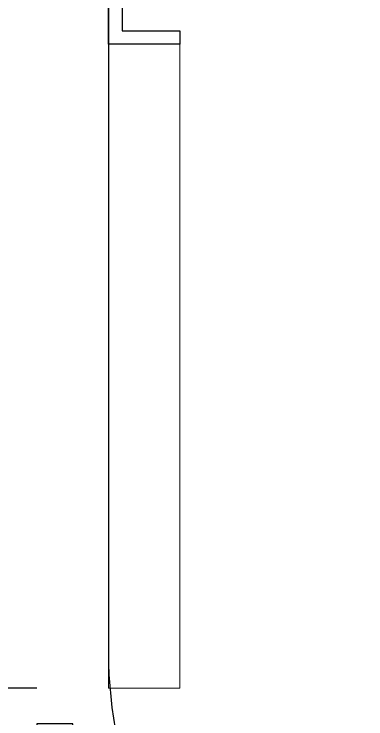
# Model space of a CAD drawing. Header units: metres. Extents: x -22 to 564, y 0 to 143.
# Drawn here: x 122.227 to 122.719, y 50.482 to 51.467 of the extents above; entities that cross this region are included whole.
import ezdxf
from ezdxf.enums import TextEntityAlignment as Align

# ---------------------------------------------------------------- set-up
doc = ezdxf.new("R2010")
doc.units = ezdxf.units.M
doc.linetypes.add('XREF 1N NEURO-ONCOLOGIA$0$CONJUNTO TLAHUAC$0$HIDDEN2', pattern=[0.1875, 0.125, -0.0625])
doc.linetypes.add('XREF 1N NEURO-ONCOLOGIA$0$HIDDEN2', pattern=[0.1875, 0.125, -0.0625])
for name, color, linetype in [('XREF 1N NEURO-ONCOLOGIA$0$CANCELES', 1, 'Continuous'), ('XREF 1N NEURO-ONCOLOGIA$0$LOSA', 8, 'XREF 1N NEURO-ONCOLOGIA$0$HIDDEN2'), ('XREF 1N NEURO-ONCOLOGIA$0$PROYECCIÓN', 8, 'XREF 1N NEURO-ONCOLOGIA$0$CONJUNTO TLAHUAC$0$HIDDEN2'), ('XREF 1N NEURO-ONCOLOGIA$0$TEX-MOB', 4, 'Continuous'), ('XREF 1N NEURO-ONCOLOGIA$0$VIDRIO', 142, 'Continuous')]:
    doc.layers.add(name, color=color, linetype=linetype)
doc.layers.add('XREF 1N NEURO-ONCOLOGIA$0$MAMPARA MADERA', color=24, linetype='Continuous', lineweight=13)
doc.styles.add('XREF 1N NEURO-ONCOLOGIA$0$HANDLET', font='romans.shx')

# ---------------------------------------------------------------- blocks, each defined once
blk = doc.blocks.new('XREF 1N NEURO-ONCOLOGIA')
at = {"layer": 'XREF 1N NEURO-ONCOLOGIA$0$CANCELES'}
blk.add_lwpolyline([(20.27394, 16.88765), (18.80641, 16.88765, -0.243671), (16.47659, 22.10784), (17.02394, 22.10784), (17.02394, 22.15784), (16.4296, 22.15784, 0.246408), (18.78896, 16.83765), (20.27394, 16.83765)], format="xyb", dxfattribs=at)
at = {"layer": 'XREF 1N NEURO-ONCOLOGIA$0$LOSA', "linetype": 'Continuous'}
blk.add_lwpolyline([(20.57394, 18.49765), (20.57394, 21.45784, 0.414214), (19.97394, 22.05784), (17.12353, 22.05784, 0.429482), (16.52434, 21.42675, 0.213959), (18.82394, 16.93765), (20.32394, 16.93765)], format="xyb", dxfattribs=at)
at = {"layer": 'XREF 1N NEURO-ONCOLOGIA$0$MAMPARA MADERA'}
blk.add_lwpolyline([(17.07394, 22.05784), (17.97394, 22.05784), (17.97394, 21.95784), (17.07394, 21.95784)], close=True, dxfattribs=at)
at = {"layer": 'XREF 1N NEURO-ONCOLOGIA$0$PROYECCIÓN'}
blk.add_line((17.07394, 22.15784), (17.07394, 22.35648), dxfattribs=at)
at = {"layer": 'XREF 1N NEURO-ONCOLOGIA$0$PROYECCIÓN', "elevation": 0}
blk.add_lwpolyline([(15.12874, 23.25765, 0.269286), (17.62394, 15.93765, 0.256404)], format="xyb", dxfattribs=at)
at = {"layer": 'XREF 1N NEURO-ONCOLOGIA$0$PROYECCIÓN'}
blk.add_lwpolyline([(20.67394, 20.09765), (20.67394, 21.45784, 0.414214), (19.77394, 22.35784), (17.12353, 22.35784, 0.429482), (16.22474, 21.4112, 0.218272), (18.71993, 16.63765), (20.32394, 16.63765)], format="xyb", dxfattribs=at)
at = {"layer": 'XREF 1N NEURO-ONCOLOGIA$0$VIDRIO'}
blk.add_lwpolyline([(17.97394, 21.95784), (17.97394, 22.05784), (18.87394, 22.05784), (18.87394, 21.95784), (18.85494, 21.95784), (18.85494, 22.03884), (17.99294, 22.03884), (17.99294, 21.95784)], close=True, dxfattribs=at)
at = {"layer": 'XREF 1N NEURO-ONCOLOGIA$0$TEX-MOB', "style": 'XREF 1N NEURO-ONCOLOGIA$0$HANDLET'}
for p in [(1.70002, 4.58473, 0), (1.70735, 2.01378, 0)]:
    blk.add_attdef('234', text='', height=0.075, rotation=180, dxfattribs=at).set_placement(p, align=Align.MIDDLE_CENTER)

msp = doc.modelspace()

# ---------------------------------------------------------------- block references
at = {"rotation": 90}
msp.add_blockref('XREF 1N NEURO-ONCOLOGIA', (144.41686, 33.45112), dxfattribs=at)

doc.saveas('drawing.dxf')
